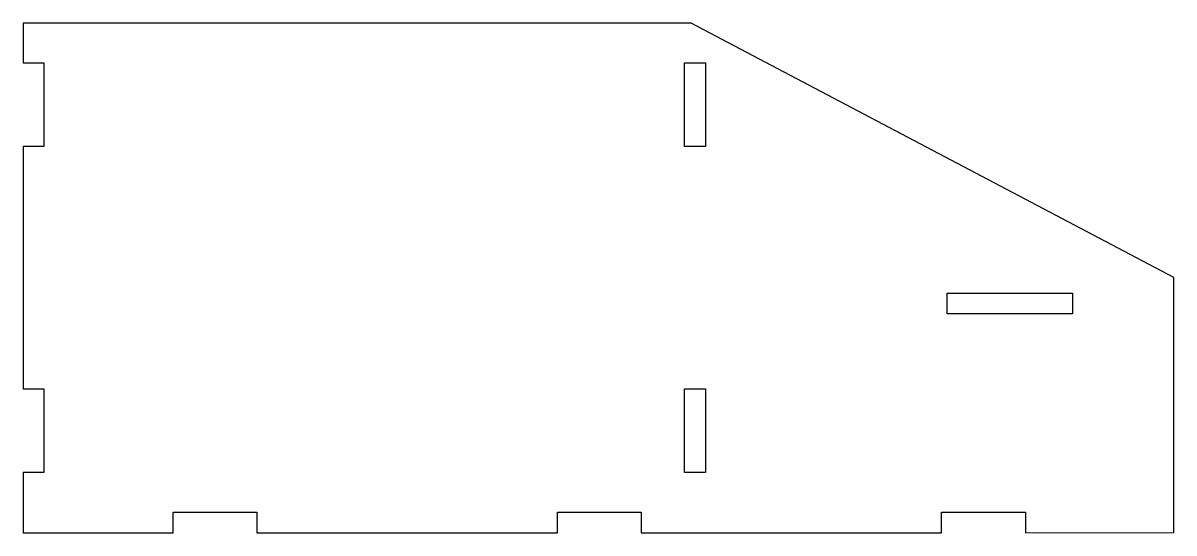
# Model space of a CAD drawing. Header units: metres. Extents: x -209 to 149, y -84 to 74.
import ezdxf

# ---------------------------------------------------------------- set-up
doc = ezdxf.new("R2010")
doc.units = ezdxf.units.M

msp = doc.modelspace()

# ---------------------------------------------------------------- linework, layer by layer
for p, q in [((-1.25, 74.5), (-208.75, 74.5)), ((-208.75, 74.5), (-208.75, 62.1667)), ((148.75, -4.625), (-1.25, 74.5)), ((-208.75, 62.1667), (-202.25, 62.1667)), ((-202.25, 62.1667), (-202.25, 36.1667)), ((-3.25, 36.1667), (-3.25, 62.1667)), ((-3.25, 62.1667), (3.25, 62.1667)), ((3.25, 62.1667), (3.25, 36.1667)), ((-202.25, 36.1667), (-208.75, 36.1667)), ((-208.75, 36.1667), (-208.75, -39.1667)), ((3.25, 36.1667), (-3.25, 36.1667)), ((148.75, -83.875), (148.75, -4.625)), ((78.25, -15.925), (78.25, -9.42499)), ((78.25, -9.42499), (117.25, -9.42499)), ((117.25, -9.42499), (117.25, -15.925)), ((117.25, -15.925), (78.25, -15.925)), ((-208.75, -39.1667), (-202.25, -39.1667)), ((-202.25, -39.1667), (-202.25, -65.1667)), ((-3.25, -65.1667), (-3.25, -39.1667)), ((-3.25, -39.1667), (3.25, -39.1667)), ((3.25, -39.1667), (3.25, -65.1667)), ((-202.25, -65.1667), (-208.75, -65.1667)), ((-208.75, -65.1667), (-208.75, -84)), ((3.25, -65.1667), (-3.25, -65.1667)), ((-162.083, -77.5), (-136.083, -77.5)), ((-162.083, -84), (-162.083, -77.5)), ((-136.083, -77.5), (-136.083, -84)), ((-42.75, -84), (-42.75, -77.5)), ((-42.75, -77.5), (-16.75, -77.5)), ((-16.75, -77.5), (-16.75, -84)), ((76.5833, -83.9351), (76.5833, -77.5)), ((76.5833, -77.5), (102.583, -77.5)), ((102.583, -77.5), (102.583, -83.9135)), ((-208.75, -84), (-162.083, -84)), ((-136.083, -84), (-42.75, -84)), ((-16.75, -84), (-1.25, -84)), ((-1.25, -84), (76.5833, -83.9351)), ((102.583, -83.9135), (148.75, -83.875))]:
    msp.add_line(p, q)

doc.saveas('drawing.dxf')
